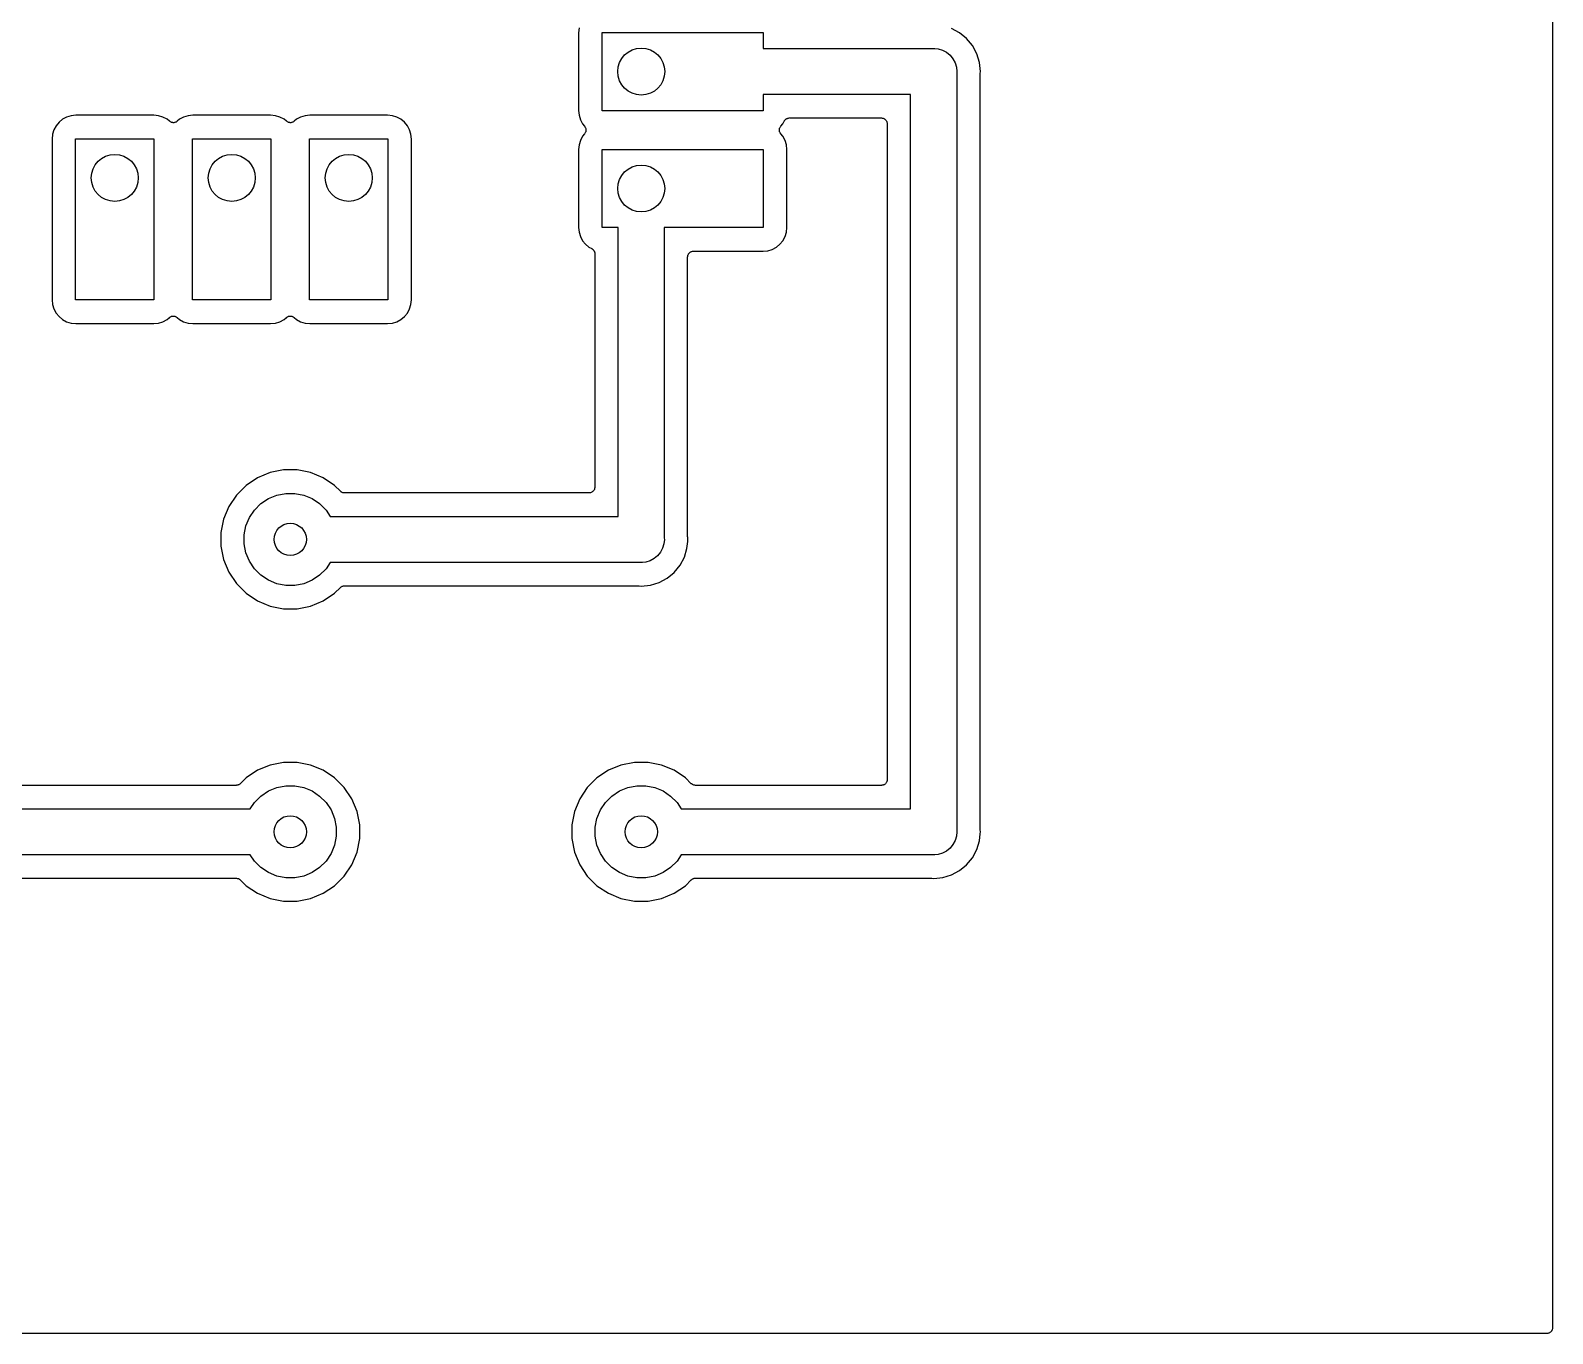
# Model space of a CAD drawing. Extents: x 191 to 259.8, y -137.9 to -38.6.
# Drawn here: x 226.77 to 259.82, y -137.9 to -109.6 of the extents above; entities that cross this region are included whole.
import ezdxf

# ---------------------------------------------------------------- set-up
doc = ezdxf.new("R2010")
doc.units = 0
doc.layers.add('BLACK', color=7, linetype='CONTINUOUS')

msp = doc.modelspace()

# ---------------------------------------------------------------- linework, layer by layer
at = {"layer": 'BLACK', "linetype": 'CONTINUOUS'}
for p, q in [((259.817, -38.76), (259.817, -137.77)), ((238.679, -109.54), (238.669, -109.646)), ((238.669, -109.646), (238.669, -111.334)), ((239.18, -109.64), (242.68, -109.64)), ((239.18, -111.34), (239.18, -109.64)), ((242.68, -109.64), (242.68, -109.99)), ((246.943, -109.648), (246.768, -109.554)), ((247.096, -109.774), (246.943, -109.648)), ((242.68, -109.99), (246.355, -109.99)), ((246.355, -109.99), (246.38, -109.988)), ((246.38, -109.988), (246.405, -109.99)), ((246.405, -109.99), (246.478, -109.997)), ((246.478, -109.997), (246.572, -110.026)), ((246.572, -110.026), (246.659, -110.072)), ((247.222, -109.927), (247.096, -109.774)), ((247.316, -110.102), (247.222, -109.927)), ((246.659, -110.072), (246.735, -110.135)), ((246.735, -110.135), (246.798, -110.211)), ((246.798, -110.211), (246.844, -110.298)), ((246.844, -110.298), (246.873, -110.392)), ((247.373, -110.292), (247.316, -110.102)), ((247.393, -110.49), (247.373, -110.292)), ((246.873, -110.392), (246.882, -110.49)), ((246.882, -110.49), (246.88, -110.515)), ((246.88, -110.515), (246.88, -126.975)), ((247.388, -110.544), (247.389, -110.539)), ((247.388, -110.546), (247.388, -110.544)), ((247.388, -126.944), (247.388, -110.546)), ((247.389, -110.533), (247.393, -110.49)), ((247.389, -110.539), (247.389, -110.533)), ((245.88, -110.99), (242.68, -110.99)), ((242.68, -110.99), (242.68, -111.34)), ((245.88, -126.5), (245.88, -110.99)), ((238.669, -111.334), (238.679, -111.44)), ((242.68, -111.34), (239.18, -111.34)), ((227.326, -111.666), (227.278, -111.755)), ((227.389, -111.589), (227.326, -111.666)), ((227.466, -111.526), (227.389, -111.589)), ((227.555, -111.478), (227.466, -111.526)), ((227.65, -111.449), (227.555, -111.478)), ((227.756, -111.439), (227.65, -111.449)), ((229.444, -111.439), (227.756, -111.439)), ((229.55, -111.449), (229.444, -111.439)), ((229.645, -111.478), (229.55, -111.449)), ((229.734, -111.526), (229.645, -111.478)), ((229.789, -111.571), (229.734, -111.526)), ((229.799, -111.578), (229.789, -111.571)), ((229.809, -111.585), (229.799, -111.578)), ((229.81, -111.585), (229.809, -111.585)), ((229.821, -111.59), (229.81, -111.585)), ((229.81, -111.585), (229.81, -111.585)), ((229.832, -111.594), (229.821, -111.59)), ((229.833, -111.595), (229.832, -111.594)), ((229.832, -111.594), (229.832, -111.594)), ((229.845, -111.597), (229.833, -111.595)), ((229.856, -111.599), (229.845, -111.597)), ((229.857, -111.599), (229.856, -111.599)), ((229.857, -111.6), (229.857, -111.599)), ((229.869, -111.6), (229.857, -111.6)), ((229.881, -111.6), (229.869, -111.6)), ((229.882, -111.6), (229.881, -111.6)), ((229.894, -111.597), (229.882, -111.6)), ((229.882, -111.6), (229.882, -111.6)), ((229.905, -111.595), (229.894, -111.597)), ((229.906, -111.595), (229.905, -111.595)), ((229.917, -111.59), (229.906, -111.595)), ((229.906, -111.595), (229.906, -111.595)), ((229.928, -111.586), (229.917, -111.59)), ((229.929, -111.586), (229.928, -111.586)), ((229.939, -111.579), (229.929, -111.586)), ((229.929, -111.586), (229.929, -111.586)), ((229.949, -111.573), (229.939, -111.579)), ((229.95, -111.572), (229.949, -111.573)), ((229.951, -111.571), (229.95, -111.572)), ((229.95, -111.572), (229.95, -111.572)), ((229.95, -111.572), (229.95, -111.572)), ((230.006, -111.526), (229.951, -111.571)), ((230.095, -111.478), (230.006, -111.526)), ((230.19, -111.449), (230.095, -111.478)), ((230.296, -111.439), (230.19, -111.449)), ((231.984, -111.439), (230.296, -111.439)), ((232.09, -111.449), (231.984, -111.439)), ((232.185, -111.478), (232.09, -111.449)), ((232.274, -111.526), (232.185, -111.478)), ((232.329, -111.571), (232.274, -111.526)), ((232.339, -111.578), (232.329, -111.571)), ((232.349, -111.585), (232.339, -111.578)), ((232.35, -111.585), (232.349, -111.585)), ((232.361, -111.59), (232.35, -111.585)), ((232.35, -111.585), (232.35, -111.585)), ((232.372, -111.594), (232.361, -111.59)), ((232.373, -111.595), (232.372, -111.594)), ((232.372, -111.594), (232.372, -111.594)), ((232.385, -111.597), (232.373, -111.595)), ((232.396, -111.599), (232.385, -111.597)), ((232.397, -111.599), (232.396, -111.599)), ((232.397, -111.6), (232.397, -111.599)), ((232.409, -111.6), (232.397, -111.6)), ((232.421, -111.6), (232.409, -111.6)), ((232.422, -111.6), (232.421, -111.6)), ((232.434, -111.597), (232.422, -111.6)), ((232.422, -111.6), (232.422, -111.6)), ((232.445, -111.595), (232.434, -111.597)), ((232.446, -111.595), (232.445, -111.595)), ((232.457, -111.59), (232.446, -111.595)), ((232.446, -111.595), (232.446, -111.595)), ((232.468, -111.586), (232.457, -111.59)), ((232.469, -111.586), (232.468, -111.586)), ((232.479, -111.579), (232.469, -111.586)), ((232.469, -111.586), (232.469, -111.586)), ((232.489, -111.573), (232.479, -111.579)), ((232.49, -111.572), (232.489, -111.573)), ((232.491, -111.571), (232.49, -111.572)), ((232.49, -111.572), (232.49, -111.572)), ((232.49, -111.572), (232.49, -111.572)), ((232.546, -111.526), (232.491, -111.571)), ((232.635, -111.478), (232.546, -111.526)), ((232.73, -111.449), (232.635, -111.478)), ((232.836, -111.439), (232.73, -111.449)), ((234.524, -111.439), (232.836, -111.439)), ((234.63, -111.449), (234.524, -111.439)), ((234.725, -111.478), (234.63, -111.449)), ((234.814, -111.526), (234.725, -111.478)), ((234.891, -111.589), (234.814, -111.526)), ((234.954, -111.666), (234.891, -111.589)), ((235.002, -111.755), (234.954, -111.666)), ((238.679, -111.44), (238.708, -111.535)), ((238.708, -111.535), (238.756, -111.624)), ((238.756, -111.624), (238.801, -111.679)), ((238.801, -111.679), (238.802, -111.68)), ((238.802, -111.68), (238.802, -111.68)), ((238.802, -111.68), (238.802, -111.68)), ((238.802, -111.68), (238.803, -111.681)), ((238.803, -111.681), (238.809, -111.691)), ((238.809, -111.691), (238.816, -111.701)), ((238.816, -111.701), (238.816, -111.701)), ((238.816, -111.701), (238.816, -111.702)), ((238.816, -111.702), (238.82, -111.713)), ((243.04, -111.711), (243.045, -111.7)), ((243.045, -111.699), (243.052, -111.689)), ((243.045, -111.7), (243.045, -111.699)), ((243.045, -111.7), (243.045, -111.7)), ((243.052, -111.689), (243.059, -111.679)), ((243.059, -111.679), (243.104, -111.624)), ((243.104, -111.624), (243.136, -111.565)), ((243.136, -111.565), (243.137, -111.564)), ((243.137, -111.564), (243.14, -111.559)), ((243.14, -111.559), (243.142, -111.554)), ((243.142, -111.554), (243.147, -111.549)), ((243.147, -111.549), (243.151, -111.543)), ((243.151, -111.543), (243.155, -111.539)), ((243.155, -111.539), (243.158, -111.535)), ((243.158, -111.535), (243.163, -111.531)), ((243.163, -111.531), (243.168, -111.526)), ((243.168, -111.526), (243.173, -111.523)), ((243.173, -111.523), (243.177, -111.519)), ((243.177, -111.519), (243.183, -111.516)), ((243.183, -111.516), (243.189, -111.512)), ((243.189, -111.512), (243.194, -111.51)), ((243.194, -111.51), (243.199, -111.508)), ((243.199, -111.508), (243.206, -111.506)), ((243.206, -111.506), (243.212, -111.503)), ((243.212, -111.503), (243.218, -111.502)), ((243.218, -111.502), (243.223, -111.5)), ((243.223, -111.5), (243.23, -111.5)), ((243.23, -111.5), (243.236, -111.498)), ((243.236, -111.498), (243.242, -111.499)), ((243.242, -111.499), (243.248, -111.498)), ((243.248, -111.498), (245.245, -111.498)), ((245.245, -111.498), (245.246, -111.498)), ((245.246, -111.498), (245.246, -111.498)), ((245.246, -111.498), (245.246, -111.498)), ((245.246, -111.498), (245.247, -111.498)), ((245.247, -111.498), (245.259, -111.499)), ((245.259, -111.499), (245.271, -111.501)), ((245.271, -111.501), (245.271, -111.501)), ((245.271, -111.501), (245.271, -111.501)), ((245.271, -111.501), (245.283, -111.504)), ((245.283, -111.504), (245.294, -111.508)), ((245.294, -111.508), (245.295, -111.508)), ((245.295, -111.508), (245.295, -111.508)), ((245.295, -111.508), (245.305, -111.514)), ((245.305, -111.514), (245.316, -111.52)), ((245.316, -111.52), (245.316, -111.52)), ((245.316, -111.52), (245.317, -111.52)), ((245.317, -111.52), (245.326, -111.528)), ((245.326, -111.528), (245.335, -111.536)), ((245.335, -111.536), (245.335, -111.536)), ((245.335, -111.536), (245.336, -111.536)), ((245.336, -111.536), (245.343, -111.545)), ((245.343, -111.545), (245.351, -111.555)), ((245.351, -111.555), (245.351, -111.555)), ((245.351, -111.555), (245.351, -111.555)), ((245.351, -111.555), (245.357, -111.566)), ((245.357, -111.566), (245.362, -111.577)), ((245.362, -111.577), (245.363, -111.577)), ((245.363, -111.577), (245.363, -111.577)), ((245.363, -111.577), (245.366, -111.589)), ((245.366, -111.589), (245.37, -111.6)), ((245.37, -111.6), (245.37, -111.601)), ((245.37, -111.601), (245.37, -111.601)), ((245.37, -111.601), (245.371, -111.613)), ((245.371, -111.613), (245.372, -111.625)), ((245.372, -111.625), (245.372, -125.865)), ((227.249, -111.85), (227.239, -111.956)), ((227.239, -111.956), (227.239, -115.444)), ((227.278, -111.755), (227.249, -111.85)), ((227.75, -115.45), (227.75, -111.95)), ((227.75, -111.95), (229.45, -111.95)), ((229.45, -111.95), (229.45, -115.45)), ((230.29, -115.45), (230.29, -111.95)), ((230.29, -111.95), (231.99, -111.95)), ((231.99, -111.95), (231.99, -115.45)), ((232.83, -115.45), (232.83, -111.95)), ((232.83, -111.95), (234.53, -111.95)), ((234.53, -111.95), (234.53, -115.45)), ((235.031, -111.85), (235.002, -111.755)), ((235.041, -111.956), (235.031, -111.85)), ((235.041, -115.444), (235.041, -111.956)), ((238.708, -111.985), (238.679, -112.08)), ((238.756, -111.896), (238.708, -111.985)), ((238.801, -111.841), (238.756, -111.896)), ((238.808, -111.831), (238.801, -111.841)), ((238.815, -111.821), (238.808, -111.831)), ((238.82, -111.809), (238.815, -111.82)), ((238.815, -111.82), (238.815, -111.82)), ((238.815, -111.82), (238.815, -111.821)), ((238.82, -111.713), (238.825, -111.724)), ((238.824, -111.798), (238.82, -111.809)), ((238.825, -111.797), (238.824, -111.798)), ((238.824, -111.798), (238.824, -111.798)), ((238.825, -111.724), (238.825, -111.724)), ((238.825, -111.724), (238.825, -111.725)), ((238.825, -111.725), (238.827, -111.736)), ((238.827, -111.785), (238.825, -111.797)), ((238.827, -111.736), (238.83, -111.748)), ((238.829, -111.774), (238.827, -111.785)), ((238.83, -111.773), (238.829, -111.773)), ((238.829, -111.773), (238.829, -111.774)), ((238.83, -111.748), (238.83, -111.748)), ((238.83, -111.748), (238.83, -111.749)), ((238.83, -111.749), (238.83, -111.761)), ((238.83, -111.761), (238.83, -111.773)), ((243.03, -111.759), (243.03, -111.747)), ((243.03, -111.747), (243.031, -111.747)), ((243.03, -111.771), (243.03, -111.759)), ((243.03, -111.772), (243.03, -111.771)), ((243.033, -111.784), (243.03, -111.772)), ((243.03, -111.772), (243.03, -111.772)), ((243.031, -111.746), (243.033, -111.735)), ((243.031, -111.747), (243.031, -111.746)), ((243.033, -111.735), (243.035, -111.723)), ((243.035, -111.795), (243.033, -111.784)), ((243.035, -111.723), (243.036, -111.722)), ((243.035, -111.796), (243.035, -111.795)), ((243.04, -111.807), (243.035, -111.796)), ((243.035, -111.796), (243.035, -111.796)), ((243.036, -111.722), (243.04, -111.711)), ((243.036, -111.722), (243.036, -111.722)), ((243.044, -111.818), (243.04, -111.807)), ((243.044, -111.819), (243.044, -111.818)), ((243.051, -111.829), (243.044, -111.819)), ((243.044, -111.819), (243.044, -111.819)), ((243.057, -111.839), (243.051, -111.829)), ((243.058, -111.84), (243.057, -111.839)), ((243.059, -111.841), (243.058, -111.84)), ((243.058, -111.84), (243.058, -111.84)), ((243.058, -111.84), (243.058, -111.84)), ((243.104, -111.896), (243.059, -111.841)), ((243.152, -111.985), (243.104, -111.896)), ((243.181, -112.08), (243.152, -111.985)), ((238.679, -112.08), (238.669, -112.186)), ((238.669, -112.186), (238.669, -113.874)), ((239.18, -113.88), (239.18, -112.18)), ((239.18, -112.18), (242.68, -112.18)), ((242.68, -112.18), (242.68, -113.88)), ((243.191, -112.186), (243.181, -112.08)), ((243.191, -113.874), (243.191, -112.186)), ((238.669, -113.874), (238.679, -113.98)), ((238.679, -113.98), (238.708, -114.075)), ((239.53, -113.88), (239.18, -113.88)), ((239.53, -120.15), (239.53, -113.88)), ((242.68, -113.88), (240.53, -113.88)), ((240.53, -113.88), (240.53, -120.625)), ((243.152, -114.075), (243.181, -113.98)), ((243.181, -113.98), (243.191, -113.874)), ((238.708, -114.075), (238.756, -114.164)), ((238.756, -114.164), (238.819, -114.241)), ((238.819, -114.241), (238.896, -114.304)), ((238.896, -114.304), (238.955, -114.336)), ((238.955, -114.336), (238.956, -114.337)), ((238.956, -114.337), (238.961, -114.34)), ((238.961, -114.34), (238.966, -114.342)), ((238.966, -114.342), (238.971, -114.347)), ((238.971, -114.347), (238.977, -114.351)), ((242.875, -114.352), (242.964, -114.304)), ((242.964, -114.304), (243.041, -114.241)), ((243.041, -114.241), (243.104, -114.164)), ((243.104, -114.164), (243.152, -114.075)), ((238.977, -114.351), (238.981, -114.355)), ((238.981, -114.355), (238.985, -114.358)), ((238.985, -114.358), (238.989, -114.363)), ((238.989, -114.363), (238.994, -114.368)), ((238.994, -114.368), (238.997, -114.373)), ((238.997, -114.373), (239.001, -114.377)), ((239.001, -114.377), (239.004, -114.383)), ((239.004, -114.383), (239.008, -114.389)), ((239.008, -114.389), (239.01, -114.394)), ((239.01, -114.394), (239.012, -114.399)), ((239.012, -114.399), (239.014, -114.406)), ((239.014, -114.406), (239.017, -114.412)), ((239.017, -114.412), (239.018, -114.418)), ((239.018, -114.418), (239.02, -114.423)), ((239.02, -114.423), (239.02, -114.43)), ((239.02, -114.43), (239.022, -114.436)), ((239.022, -114.436), (239.021, -114.442)), ((239.021, -114.442), (239.022, -114.448)), ((239.022, -114.448), (239.022, -119.515)), ((241.038, -114.516), (241.039, -114.504)), ((241.038, -114.517), (241.038, -114.516)), ((241.038, -114.518), (241.038, -114.517)), ((241.038, -114.517), (241.038, -114.517)), ((241.038, -114.517), (241.038, -114.517)), ((241.038, -120.594), (241.038, -114.518)), ((241.039, -114.504), (241.041, -114.493)), ((241.041, -114.492), (241.044, -114.48)), ((241.041, -114.493), (241.041, -114.492)), ((241.041, -114.492), (241.041, -114.492)), ((241.044, -114.48), (241.048, -114.469)), ((241.048, -114.468), (241.054, -114.458)), ((241.048, -114.469), (241.048, -114.468)), ((241.048, -114.468), (241.048, -114.468)), ((241.054, -114.458), (241.06, -114.447)), ((241.06, -114.446), (241.068, -114.437)), ((241.06, -114.447), (241.06, -114.446)), ((241.06, -114.447), (241.06, -114.447)), ((241.068, -114.437), (241.076, -114.428)), ((241.076, -114.427), (241.085, -114.42)), ((241.076, -114.428), (241.076, -114.427)), ((241.076, -114.428), (241.076, -114.428)), ((241.085, -114.42), (241.095, -114.412)), ((241.095, -114.412), (241.106, -114.406)), ((241.095, -114.412), (241.095, -114.412)), ((241.095, -114.412), (241.095, -114.412)), ((241.106, -114.406), (241.117, -114.401)), ((241.117, -114.4), (241.129, -114.397)), ((241.117, -114.401), (241.117, -114.4)), ((241.117, -114.401), (241.117, -114.401)), ((241.129, -114.397), (241.14, -114.393)), ((241.14, -114.393), (241.141, -114.393)), ((241.141, -114.393), (241.153, -114.392)), ((241.141, -114.393), (241.141, -114.393)), ((241.153, -114.392), (241.165, -114.391)), ((241.165, -114.391), (242.674, -114.391)), ((242.674, -114.391), (242.78, -114.381)), ((242.78, -114.381), (242.875, -114.352)), ((227.239, -115.444), (227.249, -115.55)), ((227.249, -115.55), (227.278, -115.645)), ((227.278, -115.645), (227.326, -115.734)), ((229.45, -115.45), (227.75, -115.45)), ((231.99, -115.45), (230.29, -115.45)), ((234.53, -115.45), (232.83, -115.45)), ((234.954, -115.734), (235.002, -115.645)), ((235.002, -115.645), (235.031, -115.55)), ((235.031, -115.55), (235.041, -115.444)), ((227.326, -115.734), (227.389, -115.811)), ((227.389, -115.811), (227.466, -115.874)), ((227.466, -115.874), (227.555, -115.922)), ((227.555, -115.922), (227.65, -115.951)), ((227.65, -115.951), (227.756, -115.961)), ((227.756, -115.961), (229.444, -115.961)), ((229.444, -115.961), (229.55, -115.951)), ((229.55, -115.951), (229.645, -115.922)), ((229.645, -115.922), (229.734, -115.874)), ((229.734, -115.874), (229.789, -115.829)), ((229.789, -115.829), (229.79, -115.828)), ((229.79, -115.828), (229.791, -115.827)), ((229.79, -115.828), (229.79, -115.828)), ((229.79, -115.828), (229.79, -115.828)), ((229.791, -115.827), (229.801, -115.821)), ((229.801, -115.821), (229.811, -115.814)), ((229.811, -115.814), (229.811, -115.814)), ((229.811, -115.814), (229.812, -115.814)), ((229.812, -115.814), (229.823, -115.81)), ((229.823, -115.81), (229.834, -115.805)), ((229.834, -115.805), (229.834, -115.805)), ((229.834, -115.805), (229.835, -115.805)), ((229.835, -115.805), (229.846, -115.803)), ((229.846, -115.803), (229.858, -115.8)), ((229.858, -115.8), (229.858, -115.8)), ((229.858, -115.8), (229.859, -115.8)), ((229.859, -115.8), (229.871, -115.8)), ((229.871, -115.8), (229.883, -115.8)), ((229.883, -115.8), (229.883, -115.801)), ((229.883, -115.801), (229.884, -115.801)), ((229.884, -115.801), (229.895, -115.803)), ((229.895, -115.803), (229.907, -115.805)), ((229.907, -115.805), (229.908, -115.806)), ((229.908, -115.806), (229.908, -115.806)), ((229.908, -115.806), (229.919, -115.81)), ((229.919, -115.81), (229.93, -115.815)), ((229.93, -115.815), (229.93, -115.815)), ((229.93, -115.815), (229.931, -115.815)), ((229.931, -115.815), (229.941, -115.822)), ((229.941, -115.822), (229.951, -115.829)), ((229.951, -115.829), (230.006, -115.874)), ((230.006, -115.874), (230.095, -115.922)), ((230.095, -115.922), (230.19, -115.951)), ((230.19, -115.951), (230.296, -115.961)), ((230.296, -115.961), (231.984, -115.961)), ((231.984, -115.961), (232.09, -115.951)), ((232.09, -115.951), (232.185, -115.922)), ((232.185, -115.922), (232.274, -115.874)), ((232.274, -115.874), (232.329, -115.829)), ((232.329, -115.829), (232.33, -115.828)), ((232.33, -115.828), (232.331, -115.827)), ((232.33, -115.828), (232.33, -115.828)), ((232.33, -115.828), (232.33, -115.828)), ((232.331, -115.827), (232.341, -115.821)), ((232.341, -115.821), (232.351, -115.814)), ((232.351, -115.814), (232.351, -115.814)), ((232.351, -115.814), (232.352, -115.814)), ((232.352, -115.814), (232.363, -115.81)), ((232.363, -115.81), (232.374, -115.805)), ((232.374, -115.805), (232.374, -115.805)), ((232.374, -115.805), (232.375, -115.805)), ((232.375, -115.805), (232.386, -115.803)), ((232.386, -115.803), (232.398, -115.8)), ((232.398, -115.8), (232.398, -115.8)), ((232.398, -115.8), (232.399, -115.8)), ((232.399, -115.8), (232.411, -115.8)), ((232.411, -115.8), (232.423, -115.8)), ((232.423, -115.8), (232.423, -115.801)), ((232.423, -115.801), (232.424, -115.801)), ((232.424, -115.801), (232.435, -115.803)), ((232.435, -115.803), (232.447, -115.805)), ((232.447, -115.805), (232.448, -115.806)), ((232.448, -115.806), (232.448, -115.806)), ((232.448, -115.806), (232.459, -115.81)), ((232.459, -115.81), (232.47, -115.815)), ((232.47, -115.815), (232.47, -115.815)), ((232.47, -115.815), (232.471, -115.815)), ((232.471, -115.815), (232.481, -115.822)), ((232.481, -115.822), (232.491, -115.829)), ((232.491, -115.829), (232.546, -115.874)), ((232.546, -115.874), (232.635, -115.922)), ((232.635, -115.922), (232.73, -115.951)), ((232.73, -115.951), (232.836, -115.961)), ((232.836, -115.961), (234.524, -115.961)), ((234.524, -115.961), (234.63, -115.951)), ((234.63, -115.951), (234.725, -115.922)), ((234.725, -115.922), (234.814, -115.874)), ((234.814, -115.874), (234.891, -115.811)), ((234.891, -115.811), (234.954, -115.734)), ((231.97, -119.2), (231.696, -119.314)), ((232.261, -119.142), (231.97, -119.2)), ((232.559, -119.142), (232.261, -119.142)), ((232.85, -119.2), (232.559, -119.142)), ((233.124, -119.314), (232.85, -119.2)), ((231.449, -119.479), (231.239, -119.689)), ((231.696, -119.314), (231.449, -119.479)), ((233.371, -119.479), (233.124, -119.314)), ((233.497, -119.605), (233.371, -119.479)), ((233.506, -119.612), (233.497, -119.605)), ((233.515, -119.62), (233.506, -119.612)), ((233.516, -119.62), (233.515, -119.62)), ((233.517, -119.621), (233.516, -119.62)), ((233.527, -119.626), (233.517, -119.621)), ((233.537, -119.632), (233.527, -119.626)), ((233.538, -119.632), (233.537, -119.632)), ((233.55, -119.636), (233.538, -119.632)), ((233.538, -119.632), (233.538, -119.632)), ((238.943, -119.633), (238.931, -119.636)), ((238.954, -119.627), (238.943, -119.632)), ((238.943, -119.632), (238.943, -119.633)), ((238.943, -119.633), (238.943, -119.633)), ((238.965, -119.621), (238.954, -119.627)), ((238.975, -119.613), (238.965, -119.621)), ((238.965, -119.621), (238.965, -119.621)), ((238.965, -119.621), (238.965, -119.621)), ((238.984, -119.606), (238.975, -119.613)), ((238.992, -119.596), (238.984, -119.605)), ((238.984, -119.605), (238.984, -119.605)), ((238.984, -119.605), (238.984, -119.606)), ((239, -119.587), (238.992, -119.596)), ((239.006, -119.575), (239, -119.586)), ((239, -119.586), (239, -119.586)), ((239, -119.586), (239, -119.587)), ((239.012, -119.565), (239.006, -119.575)), ((239.016, -119.553), (239.012, -119.564)), ((239.012, -119.564), (239.012, -119.565)), ((239.012, -119.565), (239.012, -119.565)), ((239.019, -119.541), (239.016, -119.553)), ((239.021, -119.529), (239.019, -119.541)), ((239.019, -119.541), (239.019, -119.541)), ((239.019, -119.541), (239.019, -119.541)), ((239.022, -119.517), (239.021, -119.529)), ((239.022, -119.515), (239.022, -119.516)), ((239.022, -119.516), (239.022, -119.516)), ((239.022, -119.516), (239.022, -119.516)), ((239.022, -119.516), (239.022, -119.517)), ((231.074, -119.936), (230.96, -120.21)), ((231.239, -119.689), (231.074, -119.936)), ((231.633, -120.013), (231.773, -119.873)), ((231.773, -119.873), (231.936, -119.764)), ((231.936, -119.764), (232.118, -119.688)), ((232.118, -119.688), (232.312, -119.65)), ((232.312, -119.65), (232.508, -119.65)), ((232.508, -119.65), (232.702, -119.688)), ((232.702, -119.688), (232.884, -119.764)), ((232.884, -119.764), (233.047, -119.873)), ((233.047, -119.873), (233.187, -120.013)), ((233.561, -119.639), (233.55, -119.636)), ((233.562, -119.639), (233.561, -119.639)), ((233.574, -119.641), (233.562, -119.639)), ((233.562, -119.639), (233.562, -119.639)), ((233.585, -119.642), (233.574, -119.641)), ((233.587, -119.642), (233.585, -119.642)), ((238.895, -119.642), (233.587, -119.642)), ((233.587, -119.642), (233.587, -119.642)), ((233.587, -119.642), (233.587, -119.642)), ((233.587, -119.642), (233.587, -119.642)), ((238.907, -119.641), (238.895, -119.642)), ((238.919, -119.64), (238.907, -119.641)), ((238.92, -119.64), (238.919, -119.64)), ((238.919, -119.64), (238.919, -119.64)), ((238.931, -119.636), (238.92, -119.64)), ((230.96, -120.21), (230.902, -120.501)), ((231.448, -120.358), (231.524, -120.176)), ((231.524, -120.176), (231.633, -120.013)), ((233.187, -120.013), (233.279, -120.15)), ((233.279, -120.15), (239.53, -120.15)), ((230.902, -120.501), (230.902, -120.799)), ((231.41, -120.552), (231.448, -120.358)), ((231.41, -120.748), (231.41, -120.552)), ((240.53, -120.625), (240.532, -120.65)), ((241.039, -120.6), (241.038, -120.594)), ((241.038, -120.605), (241.039, -120.6)), ((241.039, -120.607), (241.038, -120.605)), ((241.043, -120.65), (241.039, -120.607)), ((230.902, -120.799), (230.96, -121.09)), ((231.448, -120.942), (231.41, -120.748)), ((231.524, -121.124), (231.448, -120.942)), ((240.448, -120.929), (240.385, -121.005)), ((240.494, -120.842), (240.448, -120.929)), ((240.523, -120.748), (240.494, -120.842)), ((240.532, -120.65), (240.523, -120.748)), ((240.966, -121.038), (241.023, -120.848)), ((241.023, -120.848), (241.039, -120.693)), ((241.039, -120.693), (241.043, -120.65)), ((230.96, -121.09), (231.074, -121.364)), ((231.633, -121.287), (231.524, -121.124)), ((231.773, -121.427), (231.633, -121.287)), ((233.187, -121.287), (233.047, -121.427)), ((233.279, -121.15), (233.187, -121.287)), ((240.005, -121.15), (233.279, -121.15)), ((240.03, -121.152), (240.005, -121.15)), ((240.055, -121.15), (240.03, -121.152)), ((240.128, -121.143), (240.055, -121.15)), ((240.222, -121.114), (240.128, -121.143)), ((240.309, -121.068), (240.222, -121.114)), ((240.385, -121.005), (240.309, -121.068)), ((240.746, -121.366), (240.872, -121.213)), ((240.872, -121.213), (240.966, -121.038)), ((231.074, -121.364), (231.239, -121.611)), ((231.239, -121.611), (231.449, -121.821)), ((231.936, -121.536), (231.773, -121.427)), ((232.118, -121.612), (231.936, -121.536)), ((232.312, -121.65), (232.118, -121.612)), ((232.702, -121.612), (232.508, -121.65)), ((232.884, -121.536), (232.702, -121.612)), ((233.047, -121.427), (232.884, -121.536)), ((240.228, -121.643), (240.418, -121.586)), ((240.418, -121.586), (240.593, -121.492)), ((240.593, -121.492), (240.746, -121.366)), ((231.449, -121.821), (231.696, -121.986)), ((232.508, -121.65), (232.312, -121.65)), ((233.124, -121.986), (233.371, -121.821)), ((233.371, -121.821), (233.497, -121.695)), ((233.497, -121.695), (233.498, -121.695)), ((233.498, -121.695), (233.499, -121.694)), ((233.498, -121.695), (233.498, -121.695)), ((233.498, -121.695), (233.498, -121.695)), ((233.499, -121.694), (233.508, -121.687)), ((233.508, -121.687), (233.517, -121.679)), ((233.517, -121.679), (233.518, -121.679)), ((233.518, -121.678), (233.529, -121.673)), ((233.518, -121.679), (233.518, -121.678)), ((233.529, -121.673), (233.539, -121.668)), ((233.539, -121.668), (233.539, -121.667)), ((233.539, -121.667), (233.54, -121.667)), ((233.54, -121.667), (233.551, -121.664)), ((233.551, -121.664), (233.563, -121.66)), ((233.563, -121.66), (233.563, -121.66)), ((233.563, -121.66), (233.564, -121.66)), ((233.564, -121.66), (233.576, -121.659)), ((233.576, -121.659), (233.587, -121.658)), ((233.587, -121.658), (239.974, -121.658)), ((239.974, -121.658), (239.976, -121.658)), ((239.976, -121.658), (239.981, -121.659)), ((239.981, -121.659), (239.987, -121.659)), ((239.987, -121.659), (240.03, -121.663)), ((240.03, -121.663), (240.228, -121.643)), ((231.696, -121.986), (231.97, -122.1)), ((231.97, -122.1), (232.261, -122.158)), ((232.261, -122.158), (232.559, -122.158)), ((232.559, -122.158), (232.85, -122.1)), ((232.85, -122.1), (233.124, -121.986)), ((231.97, -125.55), (231.696, -125.664)), ((232.261, -125.492), (231.97, -125.55)), ((232.559, -125.492), (232.261, -125.492)), ((232.85, -125.55), (232.559, -125.492)), ((233.124, -125.664), (232.85, -125.55)), ((239.59, -125.55), (239.316, -125.664)), ((239.881, -125.492), (239.59, -125.55)), ((240.179, -125.492), (239.881, -125.492)), ((240.47, -125.55), (240.179, -125.492)), ((240.744, -125.664), (240.47, -125.55)), ((231.449, -125.829), (231.323, -125.955)), ((231.696, -125.664), (231.449, -125.829)), ((233.371, -125.829), (233.124, -125.664)), ((233.581, -126.039), (233.371, -125.829)), ((239.069, -125.829), (238.859, -126.039)), ((239.316, -125.664), (239.069, -125.829)), ((240.991, -125.829), (240.744, -125.664)), ((241.117, -125.955), (240.991, -125.829)), ((245.366, -125.903), (245.362, -125.914)), ((245.362, -125.914), (245.362, -125.915)), ((245.369, -125.891), (245.366, -125.903)), ((245.371, -125.879), (245.369, -125.891)), ((245.369, -125.891), (245.369, -125.891)), ((245.369, -125.891), (245.369, -125.891)), ((245.372, -125.867), (245.371, -125.879)), ((245.372, -125.865), (245.372, -125.866)), ((245.372, -125.866), (245.372, -125.866)), ((245.372, -125.866), (245.372, -125.866)), ((245.372, -125.866), (245.372, -125.867)), ((231.233, -125.992), (210.727, -125.992)), ((231.244, -125.991), (231.233, -125.992)), ((231.256, -125.99), (231.244, -125.991)), ((231.257, -125.99), (231.256, -125.99)), ((231.269, -125.986), (231.257, -125.99)), ((231.257, -125.99), (231.257, -125.99)), ((231.28, -125.983), (231.269, -125.986)), ((231.281, -125.983), (231.28, -125.983)), ((231.292, -125.977), (231.281, -125.982)), ((231.281, -125.982), (231.281, -125.983)), ((231.302, -125.972), (231.292, -125.977)), ((231.303, -125.971), (231.302, -125.971)), ((231.302, -125.971), (231.302, -125.972)), ((231.312, -125.963), (231.303, -125.971)), ((231.321, -125.956), (231.312, -125.963)), ((231.322, -125.955), (231.321, -125.956)), ((231.323, -125.955), (231.322, -125.955)), ((231.322, -125.955), (231.322, -125.955)), ((231.322, -125.955), (231.322, -125.955)), ((231.633, -126.363), (231.773, -126.223)), ((231.773, -126.223), (231.936, -126.114)), ((231.936, -126.114), (232.118, -126.038)), ((232.118, -126.038), (232.312, -126)), ((232.312, -126), (232.508, -126)), ((232.508, -126), (232.702, -126.038)), ((232.702, -126.038), (232.884, -126.114)), ((232.884, -126.114), (233.047, -126.223)), ((233.047, -126.223), (233.187, -126.363)), ((233.746, -126.286), (233.581, -126.039)), ((238.859, -126.039), (238.694, -126.286)), ((239.253, -126.363), (239.393, -126.223)), ((239.393, -126.223), (239.556, -126.114)), ((239.556, -126.114), (239.738, -126.038)), ((239.738, -126.038), (239.932, -126)), ((239.932, -126), (240.128, -126)), ((240.128, -126), (240.322, -126.038)), ((240.322, -126.038), (240.504, -126.114)), ((240.504, -126.114), (240.667, -126.223)), ((240.667, -126.223), (240.807, -126.363)), ((241.126, -125.962), (241.117, -125.955)), ((241.135, -125.97), (241.126, -125.962)), ((241.136, -125.97), (241.135, -125.97)), ((241.137, -125.971), (241.136, -125.97)), ((241.147, -125.976), (241.137, -125.971)), ((241.157, -125.982), (241.147, -125.976)), ((241.158, -125.982), (241.157, -125.982)), ((241.17, -125.986), (241.158, -125.982)), ((241.158, -125.982), (241.158, -125.982)), ((241.181, -125.989), (241.17, -125.986)), ((241.182, -125.989), (241.181, -125.989)), ((241.194, -125.991), (241.182, -125.989)), ((241.182, -125.989), (241.182, -125.989)), ((241.205, -125.992), (241.194, -125.991)), ((241.207, -125.992), (241.205, -125.992)), ((245.245, -125.992), (241.207, -125.992)), ((241.207, -125.992), (241.207, -125.992)), ((241.207, -125.992), (241.207, -125.992)), ((241.207, -125.992), (241.207, -125.992)), ((245.257, -125.991), (245.245, -125.992)), ((245.269, -125.99), (245.257, -125.991)), ((245.27, -125.99), (245.269, -125.99)), ((245.269, -125.99), (245.269, -125.99)), ((245.281, -125.986), (245.27, -125.99)), ((245.293, -125.983), (245.281, -125.986)), ((245.304, -125.977), (245.293, -125.982)), ((245.293, -125.982), (245.293, -125.983)), ((245.293, -125.983), (245.293, -125.983)), ((245.315, -125.971), (245.304, -125.977)), ((245.325, -125.963), (245.315, -125.971)), ((245.315, -125.971), (245.315, -125.971)), ((245.315, -125.971), (245.315, -125.971)), ((245.334, -125.956), (245.325, -125.963)), ((245.342, -125.946), (245.334, -125.955)), ((245.334, -125.955), (245.334, -125.955)), ((245.334, -125.955), (245.334, -125.956)), ((245.35, -125.937), (245.342, -125.946)), ((245.356, -125.925), (245.35, -125.936)), ((245.35, -125.936), (245.35, -125.936)), ((245.35, -125.936), (245.35, -125.937)), ((245.362, -125.915), (245.356, -125.925)), ((245.362, -125.915), (245.362, -125.915)), ((210.419, -126.5), (231.541, -126.5)), ((231.541, -126.5), (231.633, -126.363)), ((233.187, -126.363), (233.296, -126.526)), ((233.296, -126.526), (233.372, -126.708)), ((233.86, -126.56), (233.746, -126.286)), ((233.918, -126.851), (233.86, -126.56)), ((238.58, -126.56), (238.522, -126.851)), ((238.694, -126.286), (238.58, -126.56)), ((239.068, -126.708), (239.144, -126.526)), ((239.144, -126.526), (239.253, -126.363)), ((240.807, -126.363), (240.899, -126.5)), ((240.899, -126.5), (245.88, -126.5)), ((233.372, -126.708), (233.41, -126.902)), ((233.41, -126.902), (233.41, -127.098)), ((233.918, -127.149), (233.918, -126.851)), ((238.522, -126.851), (238.522, -127.149)), ((239.03, -126.902), (239.068, -126.708)), ((239.03, -127.098), (239.03, -126.902)), ((233.41, -127.098), (233.372, -127.292)), ((233.86, -127.44), (233.918, -127.149)), ((238.522, -127.149), (238.58, -127.44)), ((239.068, -127.292), (239.03, -127.098)), ((246.844, -127.192), (246.798, -127.279)), ((246.873, -127.098), (246.844, -127.192)), ((246.882, -127), (246.873, -127.098)), ((246.88, -126.975), (246.882, -127)), ((247.316, -127.388), (247.373, -127.198)), ((247.373, -127.198), (247.389, -127.043)), ((247.389, -126.95), (247.388, -126.944)), ((247.388, -126.955), (247.389, -126.95)), ((247.389, -126.957), (247.388, -126.955)), ((247.393, -127), (247.389, -126.957)), ((247.389, -127.043), (247.393, -127)), ((231.541, -127.5), (210.419, -127.5)), ((231.633, -127.637), (231.541, -127.5)), ((233.296, -127.474), (233.187, -127.637)), ((233.372, -127.292), (233.296, -127.474)), ((233.746, -127.714), (233.86, -127.44)), ((238.58, -127.44), (238.694, -127.714)), ((239.144, -127.474), (239.068, -127.292)), ((239.253, -127.637), (239.144, -127.474)), ((240.899, -127.5), (240.807, -127.637)), ((246.355, -127.5), (240.899, -127.5)), ((246.38, -127.502), (246.355, -127.5)), ((246.405, -127.5), (246.38, -127.502)), ((246.478, -127.493), (246.405, -127.5)), ((246.572, -127.464), (246.478, -127.493)), ((246.659, -127.418), (246.572, -127.464)), ((246.735, -127.355), (246.659, -127.418)), ((246.798, -127.279), (246.735, -127.355)), ((247.096, -127.716), (247.222, -127.563)), ((247.222, -127.563), (247.316, -127.388)), ((231.773, -127.777), (231.633, -127.637)), ((231.936, -127.886), (231.773, -127.777)), ((232.118, -127.962), (231.936, -127.886)), ((232.884, -127.886), (232.702, -127.962)), ((233.047, -127.777), (232.884, -127.886)), ((233.187, -127.637), (233.047, -127.777)), ((233.581, -127.961), (233.746, -127.714)), ((238.694, -127.714), (238.859, -127.961)), ((239.393, -127.777), (239.253, -127.637)), ((239.556, -127.886), (239.393, -127.777)), ((239.738, -127.962), (239.556, -127.886)), ((240.504, -127.886), (240.322, -127.962)), ((240.667, -127.777), (240.504, -127.886)), ((240.807, -127.637), (240.667, -127.777)), ((246.768, -127.936), (246.943, -127.842)), ((246.943, -127.842), (247.096, -127.716)), ((210.727, -128.008), (231.233, -128.008)), ((231.233, -128.008), (231.233, -128.008)), ((231.233, -128.008), (231.233, -128.008)), ((231.233, -128.008), (231.233, -128.008)), ((231.233, -128.008), (231.235, -128.008)), ((231.235, -128.008), (231.246, -128.009)), ((231.246, -128.009), (231.258, -128.011)), ((231.258, -128.011), (231.259, -128.011)), ((231.259, -128.011), (231.259, -128.011)), ((231.259, -128.011), (231.27, -128.014)), ((231.27, -128.014), (231.282, -128.018)), ((231.282, -128.018), (231.282, -128.018)), ((231.282, -128.018), (231.283, -128.018)), ((231.283, -128.018), (231.293, -128.024)), ((231.293, -128.024), (231.303, -128.029)), ((231.303, -128.029), (231.304, -128.03)), ((231.304, -128.03), (231.305, -128.03)), ((231.305, -128.03), (231.313, -128.038)), ((231.313, -128.038), (231.323, -128.045)), ((231.323, -128.045), (231.449, -128.171)), ((231.449, -128.171), (231.696, -128.336)), ((232.312, -128), (232.118, -127.962)), ((232.508, -128), (232.312, -128)), ((232.702, -127.962), (232.508, -128)), ((233.124, -128.336), (233.371, -128.171)), ((233.371, -128.171), (233.581, -127.961)), ((238.859, -127.961), (239.069, -128.171)), ((239.069, -128.171), (239.316, -128.336)), ((239.932, -128), (239.738, -127.962)), ((240.128, -128), (239.932, -128)), ((240.322, -127.962), (240.128, -128)), ((240.744, -128.336), (240.991, -128.171)), ((240.991, -128.171), (241.117, -128.045)), ((241.117, -128.045), (241.118, -128.045)), ((241.118, -128.045), (241.119, -128.044)), ((241.118, -128.045), (241.118, -128.045)), ((241.118, -128.045), (241.118, -128.045)), ((241.119, -128.044), (241.128, -128.037)), ((241.128, -128.037), (241.137, -128.029)), ((241.137, -128.029), (241.138, -128.029)), ((241.138, -128.028), (241.149, -128.023)), ((241.138, -128.029), (241.138, -128.028)), ((241.149, -128.023), (241.159, -128.018)), ((241.159, -128.018), (241.159, -128.017)), ((241.159, -128.017), (241.16, -128.017)), ((241.16, -128.017), (241.171, -128.014)), ((241.171, -128.014), (241.183, -128.01)), ((241.183, -128.01), (241.183, -128.01)), ((241.183, -128.01), (241.184, -128.01)), ((241.184, -128.01), (241.196, -128.009)), ((241.196, -128.009), (241.207, -128.008)), ((241.207, -128.008), (246.324, -128.008)), ((246.324, -128.008), (246.326, -128.008)), ((246.326, -128.008), (246.331, -128.009)), ((246.331, -128.009), (246.337, -128.009)), ((246.337, -128.009), (246.38, -128.013)), ((246.38, -128.013), (246.578, -127.993)), ((246.578, -127.993), (246.768, -127.936)), ((231.696, -128.336), (231.97, -128.45)), ((231.97, -128.45), (232.261, -128.508)), ((232.261, -128.508), (232.559, -128.508)), ((232.559, -128.508), (232.85, -128.45)), ((232.85, -128.45), (233.124, -128.336)), ((239.316, -128.336), (239.59, -128.45)), ((239.59, -128.45), (239.881, -128.508)), ((239.881, -128.508), (240.179, -128.508)), ((240.179, -128.508), (240.47, -128.45)), ((240.47, -128.45), (240.744, -128.336)), ((259.811, -137.808), (259.807, -137.819)), ((259.814, -137.796), (259.811, -137.808)), ((259.816, -137.784), (259.814, -137.796)), ((259.814, -137.796), (259.814, -137.796)), ((259.814, -137.796), (259.814, -137.796)), ((259.817, -137.772), (259.816, -137.784)), ((259.817, -137.77), (259.817, -137.771)), ((259.817, -137.771), (259.817, -137.771)), ((259.817, -137.771), (259.817, -137.771)), ((259.817, -137.771), (259.817, -137.772)), ((259.69, -137.897), (191.16, -137.897)), ((259.702, -137.896), (259.69, -137.897)), ((259.714, -137.895), (259.702, -137.896)), ((259.715, -137.895), (259.714, -137.895)), ((259.714, -137.895), (259.714, -137.895)), ((259.726, -137.891), (259.715, -137.895)), ((259.738, -137.888), (259.726, -137.891)), ((259.749, -137.882), (259.738, -137.887)), ((259.738, -137.887), (259.738, -137.888)), ((259.738, -137.888), (259.738, -137.888)), ((259.76, -137.876), (259.749, -137.882)), ((259.77, -137.868), (259.76, -137.876)), ((259.76, -137.876), (259.76, -137.876)), ((259.76, -137.876), (259.76, -137.876)), ((259.779, -137.861), (259.77, -137.868)), ((259.787, -137.851), (259.779, -137.86)), ((259.779, -137.86), (259.779, -137.86)), ((259.779, -137.86), (259.779, -137.861)), ((259.795, -137.842), (259.787, -137.851)), ((259.801, -137.83), (259.795, -137.841)), ((259.795, -137.841), (259.795, -137.841)), ((259.795, -137.841), (259.795, -137.842)), ((259.807, -137.82), (259.801, -137.83)), ((259.807, -137.819), (259.807, -137.82)), ((259.807, -137.82), (259.807, -137.82))]:
    msp.add_line(p, q, dxfattribs=at)
at = {"layer": 'BLACK'}
for centre, radius in [((240.03, -110.49), 0.51), ((228.6, -112.8), 0.51), ((231.14, -112.8), 0.51), ((233.68, -112.8), 0.51), ((240.03, -113.03), 0.51), ((232.41, -120.65), 0.35), ((232.41, -127), 0.35), ((240.03, -127), 0.35)]:
    msp.add_circle(centre, radius, dxfattribs=at)

doc.saveas('drawing.dxf')
